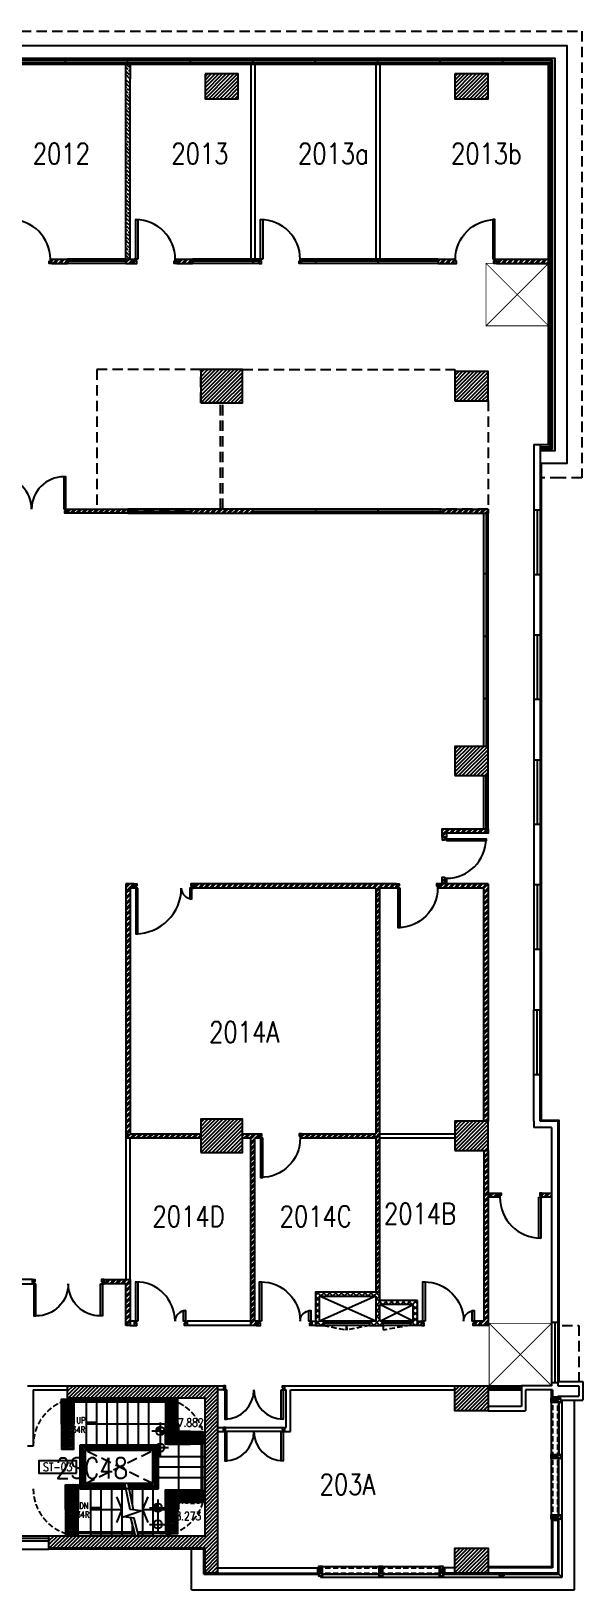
# Model space of a CAD drawing. Extents: x -68523 to 336700, y -113452 to 119396.
# Drawn here: x 323449 to 336700, y -47675 to -10250 of the extents above; entities that cross this region are included whole.
import ezdxf
from ezdxf.enums import TextEntityAlignment as Align
from ezdxf.xclip import XClip

# ---------------------------------------------------------------- set-up
doc = ezdxf.new("R2010")
doc.units = 0
doc.header["$LTSCALE"] = 1000
doc.header["$MEASUREMENT"] = 0
doc.header["$XCLIPFRAME"] = 2
for name, pattern in [('CENTER', [2, 1.25, -0.25, 0.25, -0.25]), ('HIDDEN', [0.375, 0.25, -0.125]), ('HIDDEN2', [0.1875, 0.125, -0.0625])]:
    doc.linetypes.add(name, pattern=pattern)
doc.layers.get('0').update_dxf_attribs({"linetype": 'CONTINUOUS'})
for name, color, linetype in [('HATCH', 8, 'CONTINUOUS'), ('newL', 4, 'CONTINUOUS'), ('REF_LEV147-167$0$RLP315', 1, 'CONTINUOUS'), ('RLP032_S', 2, 'CONTINUOUS'), ('RLP046_T20', 3, 'CONTINUOUS'), ('RLP061', 8, 'CONTINUOUS'), ('RLP064_C51', 51, 'CONTINUOUS'), ('RLP082_MOE', 240, 'CENTER'), ('RLP223', 4, 'CONTINUOUS'), ('RLP223_C', 1, 'CONTINUOUS'), ('RLP223_H', 8, 'CONTINUOUS'), ('RLP240', 1, 'CONTINUOUS'), ('RLP280', 6, 'CONTINUOUS'), ('RLP314', 9, 'CONTINUOUS'), ('RLP315', 1, 'CONTINUOUS'), ('RLP340', 9, 'CONTINUOUS'), ('RLP383', 9, 'CONTINUOUS'), ('RLP390_C1', 1, 'CONTINUOUS'), ('RLP390_C2', 2, 'CONTINUOUS'), ('RLP390_C3', 3, 'CONTINUOUS'), ('RLP390_C9', 9, 'CONTINUOUS'), ('RLP390_S', 1, 'HIDDEN2'), ('RLP430_TAC', 8, 'CONTINUOUS'), ('RLP740', 1, 'CONTINUOUS')]:
    doc.layers.add(name, color=color, linetype=linetype)
doc.styles.add('RLP-SIMPLEX', font='SIMPLEX.shx', dxfattribs={"width": 0.8})
pattern_1 = [(45, (271025, -42725), (-67.35192, 67.35192), []), (45, (271069.9, -42725), (-67.35192, 67.35192), [])]
pattern_2 = [(45, (271025, -42775), (-67.35192, 67.35192), []), (45, (271069.9, -42775), (-67.35192, 67.35192), [])]
pattern_3 = [(45, (271025, -42775), (-44.90128, 44.90128), [])]
pattern_4 = [(45, (273325, -37069.67), (-67.35192, 67.35192), []), (45, (273369.9, -37069.67), (-67.35192, 67.35192), [])]
pattern_5 = [(45, (270625, -29605), (-67.35192, 67.35192), []), (45, (270669.9, -29605), (-67.35192, 67.35192), [])]

# ---------------------------------------------------------------- blocks, each defined once
blk = doc.blocks.new('LEV')
for p, q in [((-2, 0), (2, 0)), ((0, 2), (0, -2))]:
    blk.add_line(p, q)
blk.add_circle((0, 0), 1)
blk = doc.blocks.new('S-LEV')
blk.add_blockref('LEV', (0, 0))
at = {"style": 'RLP-SIMPLEX', "width": 0.8}
blk.add_attdef('SFL', (1.5, 1), '', height=2, dxfattribs=at)
blk = doc.blocks.new('LEV1')
for p, q in [((-2, 0), (2, 0)), ((-1, 0.05), (0, 0.05)), ((-0.99, 0.15), (0, 0.15)), ((-0.97, 0.25), (0, 0.25)), ((0, 2), (0, -2)), ((1, -0.05), (0, -0.05)), ((0.99, -0.15), (0, -0.15)), ((0.97, -0.25), (0, -0.25)), ((0.94, -0.35), (0, -0.35)), ((0.9, -0.45), (0, -0.45)), ((0.84, -0.55), (0, -0.55)), ((0.76, -0.65), (0, -0.65)), ((0.67, -0.75), (0, -0.75)), ((0.53, -0.85), (0, -0.85)), ((0.33, -0.95), (0, -0.95))]:
    blk.add_line(p, q)
blk.add_circle((0, 0), 1)
blk = doc.blocks.new('F-LEV')
for p, q in [((-0.94, 0.35), (0, 0.35)), ((-0.9, 0.45), (0, 0.45)), ((-0.84, 0.55), (0, 0.55)), ((-0.76, 0.65), (0, 0.65)), ((-0.67, 0.75), (0, 0.75)), ((-0.53, 0.85), (0, 0.85)), ((-0.33, 0.95), (0, 0.95))]:
    blk.add_line(p, q)
blk.add_blockref('LEV1', (0, 0))
at = {"style": 'RLP-SIMPLEX', "width": 0.8}
blk.add_attdef('FFL', (1.5, 1), '', height=2, dxfattribs=at)
blk = doc.blocks.new('D02d')
for points in [[(85, 100), (35, 100), (35, 1045), (85, 1045)], [(1235, 100), (1185, 100), (1185, 355), (1235, 355)]]:
    blk.add_lwpolyline(points, close=True)
for points in [[(0, 0), (60, 0), (60, 50), (35, 50), (35, 100), (0, 100)], [(1270, 0), (1210, 0), (1210, 50), (1235, 50), (1235, 100), (1270, 100)]]:
    blk.add_lwpolyline(points)
for centre, radius, start, end in [((35, 100), 945, 0, 90), ((1235, 100), 255, 90, 180)]:
    blk.add_arc(centre, radius, start, end)
blk = doc.blocks.new('ED900L')
blk.add_lwpolyline([(85, 100), (35, 100), (35, 1050), (85, 1050)], close=True)
for points in [[(0, 0), (60, 0), (60, 50), (35, 50), (35, 100), (0, 100)], [(1020, 0), (960, 0), (960, 50), (985, 50), (985, 100), (1020, 100)]]:
    blk.add_lwpolyline(points)
blk.add_arc((35, 100), 950, 0, 90)
blk = doc.blocks.new('ST-MARK')
at = {"color": 2}
blk.add_lwpolyline([(-5.5, -1.5), (-5.5, 1.5), (3.5, 1.5), (3.5, -1.5)], close=True, dxfattribs=at)
at = {"style": 'RLP-SIMPLEX', "width": 0.8}
blk.add_attdef('STAIR_NO', text='', height=2, dxfattribs=at).set_placement((-1, 0), align=Align.MIDDLE)
blk = doc.blocks.new('ST-ARR')
at = {"color": 4}
blk.add_lwpolyline([(-306, -125), (0, 0), (306, -125)], dxfattribs=at)
blk = doc.blocks.new('ED1600D')
for points in [[(-1575, 100), (-1625, 100), (-1625, 875), (-1575, 875)], [(-25, 100), (25, 100), (25, 875), (-25, 875)]]:
    blk.add_lwpolyline(points, close=True)
for points in [[(-1660, 0), (-1600, 0), (-1600, 50), (-1625, 50), (-1625, 100), (-1660, 100)], [(60, 0), (0, 0), (0, 50), (25, 50), (25, 100), (60, 100)]]:
    blk.add_lwpolyline(points)
for centre, start, end in [((-1575, 100), 0, 90), ((-25, 100), 90, 180)]:
    blk.add_arc(centre, 775, start, end)
blk = doc.blocks.new('hollow-1')
at = {"layer": 'RLP390_C2'}
blk.add_line((-40, 0), (0, 0), dxfattribs=at)
blk.add_lwpolyline([(-260, -50), (-260, 50), (-40, 50), (-40, -50)], close=True, dxfattribs=at)
at = {"layer": 'RLP390_C9'}
for p, q in [((-260, 50), (-40, -50)), ((-260, -50), (-40, 50))]:
    blk.add_line(p, q, dxfattribs=at)
blk = doc.blocks.new('TAC')
blk.add_lwpolyline([(0, 0), (300, 0), (300, 300), (0, 300)], close=True)
for centre in [(25, 275), (25, 225), (25, 175), (25, 125), (25, 75), (25, 25), (75, 275), (75, 225), (75, 175), (75, 125), (75, 75), (75, 25), (125, 275), (125, 225), (125, 175), (125, 125), (125, 75), (125, 25), (175, 275), (175, 225), (175, 175), (175, 125), (175, 75), (175, 25), (225, 275), (225, 225), (225, 175), (225, 125), (225, 75), (225, 25), (275, 275), (275, 225), (275, 175), (275, 125), (275, 75), (275, 25)]:
    blk.add_circle(centre, 17.5)
blk = doc.blocks.new('hollow-1a')
at = {"layer": 'RLP390_C2'}
blk.add_line((40, 0), (0, 0), dxfattribs=at)
blk.add_lwpolyline([(40, -50), (40, 50), (100, 50), (100, -50)], close=True, dxfattribs=at)
at = {"layer": 'RLP390_C9'}
for p, q in [((40, 50), (100, -50)), ((40, -50), (100, 50))]:
    blk.add_line(p, q, dxfattribs=at)
blk = doc.blocks.new('DOUBLE')
at = {"layer": 'RLP315'}
for points in [[(561658, 376133), (561673, 376133), (561673, 376183), (561673, 376183), (561673, 376183), (561623, 376183), (561623, 376083), (561623, 376083), (561623, 376083), (561658, 376083)], [(563058, 376133), (563043, 376133), (563043, 376183), (563043, 376183), (563043, 376183), (563093, 376183), (563093, 376083), (563093, 376083), (563093, 376083), (563058, 376083)], [(561708, 376083), (561658, 376083), (561658, 375383), (561708, 375383)], [(563008, 376083), (563058, 376083), (563058, 375383), (563008, 375383)]]:
    blk.add_lwpolyline(points, close=True, dxfattribs=at)
for centre, start, end in [((561658, 376083), 270, 0), ((563058, 376083), 180, 270)]:
    blk.add_arc(centre, 700, start, end, dxfattribs=at)
blk = doc.blocks.new('hollow-3a')
at = {"layer": 'RLP390_C2'}
blk.add_line((15, -15), (100, -100), dxfattribs=at)
blk.add_lwpolyline([(-100, -15), (15, -15), (15, 100), (0, 100), (0, 0), (-100, 0), (-100, -15)], dxfattribs=at)
blk = doc.blocks.new('REF_LEV147-167$0$ED900L')
blk.add_lwpolyline([(85, 100), (35, 100), (35, 1050), (85, 1050)], close=True)
for points in [[(0, 0), (60, 0), (60, 50), (35, 50), (35, 100), (0, 100)], [(1020, 0), (960, 0), (960, 50), (985, 50), (985, 100), (1020, 100)]]:
    blk.add_lwpolyline(points)
blk.add_arc((35, 100), 950, 0, 90)
blk = doc.blocks.new('D02a')
for points in [[(-85, 100), (-35, 100), (-35, 1195), (-85, 1195)], [(-1385, 100), (-1335, 100), (-1335, 355), (-1385, 355)]]:
    blk.add_lwpolyline(points, close=True)
for points in [[(-1420, 0), (-1360, 0), (-1360, 50), (-1385, 50), (-1385, 100), (-1420, 100)], [(0, 0), (-60, 0), (-60, 50), (-35, 50), (-35, 100), (0, 100)]]:
    blk.add_lwpolyline(points)
for centre, radius, start, end in [((-35, 100), 1095, 90, 180), ((-1385, 100), 255, 0, 90)]:
    blk.add_arc(centre, radius, start, end)
blk = doc.blocks.new('D02E__X')
for points in [[(660, -1), (710, -1), (710, 944), (660, 944)], [(-520, -1), (-470, -1), (-470, 254), (-520, 254)]]:
    blk.add_lwpolyline(points, close=True)
for points in [[(-555, -101), (-495, -101), (-495, -51), (-520, -51), (-520, -1), (-555, -1)], [(745, -101), (685, -101), (685, -51), (710, -51), (710, -1), (745, -1)]]:
    blk.add_lwpolyline(points)
for centre, radius, start, end in [((680, -1), 945, 90, 180), ((-520, -1), 255, 0, 90)]:
    blk.add_arc(centre, radius, start, end)
blk = doc.blocks.new('fsdfsdfs')
blk.add_lwpolyline([(85, 100), (35, 100), (35, 1080), (85, 1080)], close=True)
for points in [[(0, 0), (60, 0), (60, 50), (35, 50), (35, 100), (0, 100)], [(1050, 0), (990, 0), (990, 50), (1015, 50), (1015, 100), (1050, 100)]]:
    blk.add_lwpolyline(points)
blk.add_arc((35, 100), 980, 0, 90)

msp = doc.modelspace()

# ---------------------------------------------------------------- hatches: boundary and pattern name
at = {"layer": 'HATCH'}
h = msp.add_hatch(dxfattribs=at)
h.set_pattern_fill('ANSI31', color=256, scale=20, style=0)
h.set_pattern_definition([(45, (327625, -11875), (-44.9013, 44.9013), [])])
h.paths.add_polyline_path([(327625, -11275), (327625, -11875), (328425, -11875), (328425, -11275)])
h = msp.add_hatch(dxfattribs=at)
h.set_pattern_fill('ANSI31', color=256, scale=20, style=0)
h.set_pattern_definition([(45, (333625, -11875), (-44.9013, 44.9013), [])])
h.paths.add_polyline_path([(333625, -11275), (333625, -11875), (334425, -11875), (334425, -11275)])
h = msp.add_hatch(dxfattribs=at)
h.set_pattern_fill('ANSI31', color=256, scale=20, style=0)
h.set_pattern_definition([(45, (327525, -19175), (-44.9013, 44.9013), [])])
h.paths.add_polyline_path([(327525, -19175), (328525, -19175), (328525, -18375), (327525, -18375)])
h = msp.add_hatch(dxfattribs=at)
h.set_pattern_fill('ANSI31', color=256, scale=20, style=0)
h.set_pattern_definition(pattern_3)
h.paths.add_polyline_path([(333625, -19125), (334425, -19125), (334425, -18425), (333625, -18425)])
h = msp.add_hatch(dxfattribs=at)
h.set_pattern_fill('ANSI31', color=256, scale=20, style=0)
h.set_pattern_definition([(45, (333625, -28125), (-44.9013, 44.9013), [])])
h.paths.add_polyline_path([(333625, -28125), (334425, -28125), (334425, -27425), (333625, -27425)])
h = msp.add_hatch(dxfattribs=at)
h.set_pattern_fill('ANSI31', color=256, scale=20, style=0)
h.set_pattern_definition([(45, (327525, -37175), (-44.9013, 44.9013), [])])
h.paths.add_polyline_path([(327525, -37175), (328525, -37175), (328525, -36375), (327525, -36375)])
h = msp.add_hatch(dxfattribs=at)
h.set_pattern_fill('ANSI31', color=256, scale=20, style=0)
h.set_pattern_definition([(45, (333625, -37125), (-44.9013, 44.9013), [])])
h.paths.add_polyline_path([(333625, -37125), (334425, -37125), (334425, -36425), (333625, -36425)])
h = msp.add_hatch(dxfattribs=at)
h.set_pattern_fill('ANSI31', color=256, scale=20, style=0)
h.set_pattern_definition(pattern_3)
h.paths.add_polyline_path([(327925, -42775), (327925, -47275), (327625, -47275), (327625, -46675), (323875, -46675), (323875, -46375), (327625, -46375), (327625, -43075), (324325, -43075), (324325, -42775)])
h = msp.add_hatch(dxfattribs=at)
h.set_pattern_fill('ANSI31', color=256, scale=20, style=0)
h.set_pattern_definition([(45, (315625, -43375), (-44.90128, 44.90128), [])])
h.paths.add_polyline_path([(334425, -42775), (334425, -43375), (333625, -43375), (333625, -42775)])
h = msp.add_hatch(dxfattribs=at)
h.set_pattern_fill('ANSI31', color=256, scale=20, style=0)
h.set_pattern_definition(pattern_3)
h.paths.add_polyline_path([(334425, -47275), (333625, -47275), (333625, -46675), (334425, -46675)])
at = {"layer": 'RLP061'}
h = msp.add_hatch(dxfattribs=at)
h.set_pattern_fill('ANSI36', color=1, scale=20, angle=90, style=0)
h.set_pattern_definition([(135, (325725, -15725), (-123.4785, 33.676), [158.75, -31.75, 0, -31.75])])
h.paths.add_polyline_path([(325725, -15725), (325825, -15725), (325825, -11400), (325725, -11400)])
at = {"layer": 'RLP223_H'}
h = msp.add_hatch(dxfattribs=at)
h.set_pattern_fill('ANSI36', color=1, scale=20, angle=90, style=0)
h.set_pattern_definition([(135, (325725, -11386.34), (-123.479, 33.676), [158.75, -31.75, 0, -31.75])])
h.paths.add_polyline_path([(325725, -11050), (325825, -11050), (325825, -11386.3), (325725, -11386.3)])
h = msp.add_hatch(dxfattribs=at)
h.set_pattern_fill('ANSI32', color=256, scale=10, style=0)
h.set_pattern_definition(pattern_2)
h.paths.add_polyline_path([(323945, -15725), (323945, -15825), (324325, -15825), (324325, -15725)])
h = msp.add_hatch(dxfattribs=at)
h.set_pattern_fill('ANSI32', color=256, scale=10, style=0)
h.set_pattern_definition([(45, (277025, -42775), (-67.35192, 67.35192), []), (45, (277069.9, -42775), (-67.35192, 67.35192), [])])
h.paths.add_polyline_path([(325925, -15725), (325725, -15725), (325725, -15825), (325925, -15825)])
h = msp.add_hatch(dxfattribs=at)
h.set_pattern_fill('ANSI32', color=256, scale=10, style=0)
h.set_pattern_definition(pattern_2)
h.paths.add_polyline_path([(327325, -15825), (327325, -15725), (326945, -15725), (326945, -15825)])
h = msp.add_hatch(dxfattribs=at)
h.set_pattern_fill('ANSI32', color=256, scale=10, style=0)
h.set_pattern_definition(pattern_2)
h.paths.add_polyline_path([(333605, -15825), (333605, -15725), (333225, -15725), (333225, -15825)])
h = msp.add_hatch(dxfattribs=at)
h.set_pattern_fill('ANSI32', color=256, scale=10, style=0)
h.set_pattern_definition(pattern_2)
h.paths.add_polyline_path([(335875, -15725), (334625, -15725), (334625, -15825), (335875, -15825)])
h = msp.add_hatch(dxfattribs=at)
h.set_pattern_fill('ANSI32', color=256, scale=10, style=0)
h.set_pattern_definition(pattern_1)
h.paths.add_polyline_path([(324320, -21725), (324320, -21825), (325775, -21825), (325775, -21725)])
h = msp.add_hatch(dxfattribs=at)
h.set_pattern_fill('ANSI32', color=256, scale=10, style=0)
h.set_pattern_definition(pattern_1)
h.paths.add_polyline_path([(327275, -21825), (328775, -21825), (328775, -21725), (327275, -21725)])
h = msp.add_hatch(dxfattribs=at)
h.set_pattern_fill('ANSI32', color=256, scale=10, style=0)
h.set_pattern_definition(pattern_1)
h.paths.add_polyline_path([(333275, -21725), (333275, -21825), (334025, -21825), (334025, -21725)])
h.paths.add_polyline_path([(334425, -21825), (334425, -21725), (334025, -21725), (334025, -21825)])
h = msp.add_hatch(dxfattribs=at)
h.set_pattern_fill('ANSI32', color=256, scale=10, style=0)
h.set_pattern_definition(pattern_5)
h.paths.add_polyline_path([(333325, -29405), (334025, -29405), (334025, -29505), (333425, -29505), (333425, -29605), (333325, -29605)])
h = msp.add_hatch(dxfattribs=at)
h.set_pattern_fill('ANSI32', color=256, scale=10, style=0)
h.set_pattern_definition(pattern_5)
h.paths.add_polyline_path([(334025, -29405), (334425, -29405), (334425, -29505), (334025, -29505)])
h = msp.add_hatch(dxfattribs=at)
h.set_pattern_fill('ANSI32', color=256, scale=10, style=0)
h.set_pattern_definition([(45, (271625, -30725), (-67.35192, 67.35192), []), (45, (271669.9, -30725), (-67.35192, 67.35192), [])])
h.paths.add_polyline_path([(333325, -30625), (333425, -30625), (333425, -30725), (333325, -30725)])
h = msp.add_hatch(dxfattribs=at)
h.set_pattern_fill('ANSI32', color=256, scale=10, style=0)
h.set_pattern_definition(pattern_2)
h.paths.add_polyline_path([(325725, -36725), (325825, -36725), (325825, -30825), (325925, -30825), (325925, -30725), (325725, -30725)])
h = msp.add_hatch(dxfattribs=at)
h.set_pattern_fill('ANSI32', color=256, scale=10, style=0)
h.set_pattern_definition([(45, (327195, -40525), (-67.3519, 67.3519), []), (45, (327239.9, -40525), (-67.3519, 67.3519), [])])
h.paths.add_polyline_path([(327345, -30725), (327345, -30825), (331725, -30825), (331725, -40525), (331825, -40518.3), (331825, -30825), (332225, -30825), (332225, -30725)])
h = msp.add_hatch(dxfattribs=at)
h.set_pattern_fill('ANSI32', color=256, scale=10, style=0)
h.set_pattern_definition([(45, (270625, -36425.03), (-67.35192, 67.35192), []), (45, (270669.9, -36425.03), (-67.35192, 67.35192), [])])
h.paths.add_polyline_path([(333245, -30725), (333245, -30825), (334325, -30825), (334325, -36425), (334425, -36425), (334425, -30725)])
h = msp.add_hatch(dxfattribs=at)
h.set_pattern_fill('ANSI32', color=256, scale=10, style=0)
h.set_pattern_definition(pattern_4)
h.paths.add_polyline_path([(325725, -36825), (327525, -36825), (327525, -36725), (325725, -36725)])
h = msp.add_hatch(dxfattribs=at)
h.set_pattern_fill('ANSI32', color=256, scale=10, style=0)
h.set_pattern_definition(pattern_2)
h.paths.add_polyline_path([(328825, -36825), (328925, -36825), (328925, -36725), (328525, -36725), (328525, -36825), (328725, -36825), (328725, -41325), (328900, -41325), (328900, -41225), (328825, -41225)])
h = msp.add_hatch(dxfattribs=at)
h.set_pattern_fill('ANSI32', color=256, scale=10, style=0)
h.set_pattern_definition(pattern_4)
h.paths.add_polyline_path([(329945, -36725), (331725, -36725), (331725, -36825), (329945, -36825)])
h = msp.add_hatch(dxfattribs=at)
h.set_pattern_fill('ANSI32', color=256, scale=10, style=0)
h.set_pattern_definition(pattern_2)
h.paths.add_polyline_path([(334425, -41325), (334425, -37125), (334325, -37125), (334325, -41225), (334125, -41225), (334125, -41325)])
h = msp.add_hatch(dxfattribs=at)
h.set_pattern_fill('ANSI32', color=256, scale=10, style=0)
h.set_pattern_definition(pattern_2)
h.paths.add_polyline_path([(334675, -38150), (334425, -38150), (334425, -38250), (334675, -38250)])
h.paths.add_polyline_path([(335950, -38250), (335950, -38150), (335725, -38150), (335725, -38250)])
h = msp.add_hatch(dxfattribs=at)
h.set_pattern_fill('ANSI32', color=256, scale=10, style=0)
h.set_pattern_definition(pattern_2)
h.paths.add_polyline_path([(325825, -40225), (325200, -40225), (325200, -40325), (325725, -40325), (325725, -41325), (325825, -41325)])
h = msp.add_hatch(dxfattribs=at)
h.set_pattern_fill('_USER', color=256, scale=100, angle=45, style=0, double=1, pattern_type=0)
h.set_pattern_definition([(45, (330125, -41325), (-70.7107, 70.7107), []), (135, (330125, -41325), (-70.7107, -70.7107), [])])
h.paths.add_polyline_path([(331575, -41325), (331900, -41325), (331900, -41225), (331825, -41225), (331825, -40525), (330275, -40525), (330275, -41325), (330475, -41325), (330475, -41225), (330375, -41225), (330375, -40625), (331725, -40625), (331725, -41225), (331575, -41225)])
h = msp.add_hatch(dxfattribs=at)
h.set_pattern_fill('_USER', color=256, scale=100, angle=45, style=0, double=1, pattern_type=0)
h.set_pattern_definition([(45, (331825, -41325), (-70.711, 70.711), []), (135, (331825, -41325), (-70.711, -70.711), [])])
h.paths.add_polyline_path([(331825, -40725), (331825, -40825), (332625, -40825), (332625, -41225), (332550, -41225), (332550, -41325), (332725, -41325), (332725, -40725)])
h = msp.add_hatch(dxfattribs=at)
h.set_pattern_fill('ANSI32', color=256, scale=10, style=0)
h.set_pattern_definition([(45, (271025, -42875), (-67.35192, 67.35192), []), (45, (271069.9, -42875), (-67.35192, 67.35192), [])])
h.paths.add_polyline_path([(332825, -41225), (332725, -41225), (332725, -41325), (332825, -41325)])

# ---------------------------------------------------------------- linework, layer by layer
at = {"layer": 'newL'}
for p, q in [((328725, -11050), (328725, -15725)), ((328825, -11050), (328825, -15725)), ((331725, -11050), (331725, -15725)), ((331825, -11050), (331825, -15725))]:
    msp.add_line(p, q, dxfattribs=at)
at = {"layer": 'RLP046_T20'}
msp.add_lwpolyline([(323875, -46675), (323875, -46700)], dxfattribs=at)
at = {"layer": 'RLP064_C51'}
for points in [[(326500, -45250), (324625, -45250), (324625, -44200), (326500, -44200)], [(324750, -44325), (326375, -44325), (326375, -45125), (324750, -45125)]]:
    msp.add_lwpolyline(points, close=True, dxfattribs=at)
at = {"layer": 'RLP082_MOE', "color": 1, "linetype": 'HIDDEN', "const_width": 20}
for points in [[(335875, -15825), (334375, -17325)], [(335875, -17325), (334375, -15825)], [(335950, -41275), (334450, -42775)], [(335950, -42775), (334450, -41275)]]:
    msp.add_lwpolyline(points, dxfattribs=at)
for points in [[(334375, -15825), (335875, -15825), (335875, -17325), (334375, -17325)], [(334450, -41275), (335950, -41275), (335950, -42775), (334450, -42775)]]:
    msp.add_lwpolyline(points, close=True, dxfattribs=at)
at = {"layer": 'RLP223'}
for p, q in [((325725, -15825), (325725, -11400)), ((325825, -15725), (325825, -11400)), ((323945, -15825), (323945, -15725)), ((323945, -15725), (324325, -15725)), ((323945, -15825), (324325, -15825)), ((325725, -15725), (325925, -15725)), ((325725, -15825), (325925, -15825)), ((325925, -15825), (325925, -15725)), ((326945, -15725), (327325, -15725)), ((326945, -15825), (326945, -15725)), ((326945, -15825), (327325, -15825)), ((328925, -15825), (328925, -15725)), ((329945, -15825), (329945, -15725)), ((333605, -15825), (333605, -15725)), ((334625, -15825), (334625, -15725)), ((335525, -15725), (335875, -15725)), ((335525, -15825), (335875, -15825)), ((335525, -20177), (335525, -21750)), ((335525, -20177), (335675, -20177)), ((335675, -20177), (335675, -21750)), ((333275, -21725), (334425, -21725)), ((333275, -21825), (334425, -21825)), ((334425, -21725), (334425, -21825)), ((335675, -21750), (335525, -21750)), ((335525, -23300), (335525, -24750)), ((335675, -23300), (335525, -23300)), ((335675, -23300), (335675, -24750)), ((335675, -24750), (335525, -24750)), ((335525, -26300), (335525, -27750)), ((335675, -26300), (335525, -26300)), ((335675, -26300), (335675, -27750)), ((335675, -27750), (335525, -27750)), ((335525, -29300), (335525, -30750)), ((335675, -29300), (335525, -29300)), ((335675, -29300), (335675, -30750)), ((333325, -30725), (333325, -30625)), ((333325, -30625), (333425, -30625)), ((333425, -30625), (333425, -30725)), ((325925, -30725), (325725, -30725)), ((325725, -30725), (325725, -36825)), ((325925, -30825), (325825, -30825)), ((325825, -30825), (325825, -36725)), ((325925, -30825), (325925, -30725)), ((325925, -30825), (325925, -30725)), ((327345, -30725), (327345, -30825)), ((327345, -30725), (327345, -30825)), ((331725, -30825), (331725, -36725)), ((334325, -36425), (334325, -30825)), ((335675, -30750), (335525, -30750)), ((335525, -32300), (335525, -33750)), ((335675, -32300), (335525, -32300)), ((335675, -32300), (335675, -33750)), ((335525, -33750), (335675, -33750)), ((335525, -35300), (335675, -35300)), ((335525, -36425), (335525, -35300)), ((335675, -36425), (335675, -35300)), ((335525, -36425), (335525, -36575)), ((335950, -36575), (335525, -36575)), ((336100, -36425), (335675, -36425)), ((335950, -36575), (335950, -41250)), ((336100, -36425), (336100, -41250)), ((325725, -36825), (325725, -40225)), ((325725, -36825), (327525, -36825)), ((325825, -36725), (327525, -36725)), ((325825, -40225), (325825, -36825)), ((328525, -36725), (328925, -36725)), ((328525, -36825), (328725, -36825)), ((328825, -36825), (328925, -36825)), ((329945, -36725), (331725, -36725)), ((329945, -36825), (331725, -36825)), ((331825, -36725), (333625, -36725)), ((331825, -36825), (333625, -36825)), ((325200, -40325), (325200, -40225)), ((325200, -40225), (325825, -40225)), ((325725, -40325), (325200, -40325)), ((325725, -41325), (325725, -40325)), ((325825, -40225), (325825, -41325)), ((332725, -40725), (331825, -40725)), ((332725, -41325), (332725, -40725)), ((332625, -40825), (331825, -40825)), ((331825, -41225), (331825, -40825)), ((331825, -41225), (331825, -40825)), ((331825, -41225), (331825, -40825)), ((332625, -41225), (332625, -40825)), ((325925, -41225), (325825, -41225)), ((325825, -41325), (325925, -41325)), ((325925, -41225), (325925, -41325)), ((328725, -41225), (327195, -41225)), ((327195, -41225), (327195, -41325)), ((328725, -41325), (327195, -41325)), ((328855, -41325), (328725, -41325)), ((330475, -41225), (330475, -41325)), ((331575, -41225), (331575, -41325)), ((331575, -41325), (331900, -41325)), ((331900, -41225), (331900, -41325)), ((332550, -41225), (332550, -41325)), ((335950, -41250), (336100, -41250)), ((323360, -42775), (324325, -42775)), ((323500, -42875), (323500, -44225)), ((323500, -42875), (324325, -42875)), ((329535, -42775), (333625, -42775)), ((329535, -42775), (329535, -42875)), ((329535, -42875), (329575, -42875)), ((329575, -43775), (329575, -42875)), ((329675, -42875), (333625, -42875)), ((329675, -43875), (329675, -42875)), ((335950, -42775), (335225, -42775)), ((335225, -42775), (335225, -43275)), ((335975, -42875), (335325, -42875)), ((335325, -42875), (335325, -43375)), ((335950, -42700), (335950, -42775)), ((335950, -42700), (336100, -42700)), ((335975, -42875), (335975, -43050)), ((336100, -42700), (336100, -42775)), ((336100, -42775), (336600, -42775)), ((336100, -43025), (336100, -43050)), ((336100, -43025), (336600, -43025)), ((336600, -42775), (336600, -43025)), ((335225, -43275), (334425, -43275)), ((334425, -43375), (335325, -43375)), ((336100, -43050), (335975, -43050)), ((327925, -43775), (328065, -43775)), ((328065, -43875), (328065, -43775)), ((329535, -43775), (329535, -43875)), ((329535, -43775), (329575, -43775)), ((327925, -43875), (328065, -43875)), ((329535, -43875), (329675, -43875)), ((323500, -44225), (323360, -44225)), ((335975, -46000), (336100, -46000)), ((335975, -46000), (335975, -47150)), ((336100, -46000), (336100, -47275)), ((327925, -47150), (330325, -47150)), ((330325, -47150), (330325, -47275)), ((333625, -47150), (333375, -47150)), ((333375, -47150), (333375, -47275)), ((335975, -47150), (334425, -47150)), ((335475, -47150), (334425, -47150)), ((327925, -47275), (330325, -47275)), ((333625, -47275), (333375, -47275)), ((336100, -47275), (334425, -47275)), ((335475, -47275), (334425, -47275))]:
    msp.add_line(p, q, dxfattribs=at)
for points in [[(325725, -11400), (325725, -11050), (325825, -11050), (325825, -11400)], [(324325, -15725), (324325, -15825)], [(327325, -15725), (327325, -15825)], [(333225, -15725), (333225, -15825)], [(333225, -15725), (333605, -15725)], [(333225, -15825), (333605, -15825)], [(334625, -15725), (335875, -15725)], [(334625, -15825), (335875, -15825)], [(333275, -21725), (333275, -21825)], [(333425, -29605), (333325, -29605), (333325, -29405), (334425, -29405), (334425, -29505), (333425, -29505), (333425, -29605)], [(325925, -30825), (325925, -30725)], [(325925, -30825), (325925, -30725)], [(325925, -30825), (325925, -30725)], [(332225, -30725), (327345, -30725)], [(327345, -30825), (327345, -30725)], [(327345, -30825), (327345, -30725)], [(327345, -30825), (327345, -30725)], [(331725, -30825), (327345, -30825)], [(331825, -40725), (331825, -30825)], [(332225, -30825), (331825, -30825)], [(332225, -30825), (332225, -30725)], [(334425, -30725), (333245, -30725)], [(333245, -30825), (333245, -30725)], [(334325, -30825), (333245, -30825)], [(334425, -30725), (334425, -36425)], [(328725, -41325), (328725, -36825)], [(328825, -41225), (328825, -41225), (328825, -36825)], [(328925, -36725), (328925, -36825)], [(329945, -36825), (329945, -36725)], [(331725, -36825), (331725, -40525)], [(334425, -37125), (334425, -41325), (334125, -41325)], [(334325, -37125), (334325, -41225), (334125, -41225)], [(334425, -38150), (334675, -38150), (334675, -38250), (334425, -38250)], [(335950, -38250), (335725, -38250), (335725, -38150), (335950, -38150)], [(322825, -41325), (322825, -40325), (323480, -40325), (323480, -40225), (322725, -40225), (322725, -41225), (321275, -41225), (321275, -41325), (322825, -41325)], [(331825, -40525), (330275, -40525), (330275, -41325), (330475, -41325)], [(330475, -41225), (330375, -41225), (330375, -40625), (331725, -40625)], [(331725, -40625), (331725, -41225), (331575, -41225)], [(325825, -41325), (325725, -41325)], [(328855, -41325), (328900, -41325), (328900, -41225), (328825, -41225)], [(330275, -41325), (330200, -41325), (330200, -41225), (330275, -41225)], [(331900, -41225), (331825, -41225)], [(332625, -41225), (332550, -41225)], [(332825, -41325), (332550, -41325)], [(332725, -41225), (332825, -41225), (332825, -41325)], [(332825, -41225), (332825, -41325)], [(334125, -41225), (334125, -41325)], [(327925, -42775), (328065, -42775)], [(328065, -42875), (327925, -42875)], [(328065, -42775), (328065, -42875)]]:
    msp.add_lwpolyline(points, dxfattribs=at)
at = {"layer": 'RLP223', "color": 8, "linetype": 'HIDDEN'}
for points in [[(327525, -18375), (325025, -18375), (325025, -21725), (328000, -21725), (328000, -19175), (327525, -19175), (327525, -18375), (327525, -18375), (327525, -18375)], [(333625, -18425), (333625, -19125), (334425, -19125), (334425, -21725), (328050, -21725), (328050, -19175), (328525, -19175), (328525, -18375), (328525, -18375), (328525, -18375), (333625, -18375), (333625, -18425), (333625, -18425)]]:
    msp.add_lwpolyline(points, dxfattribs=at)
at = {"layer": 'RLP223'}
for points in [[(324320, -21725), (325775, -21725), (325775, -21825), (324320, -21825)], [(327275, -21825), (328775, -21825), (328775, -21725), (327275, -21725)]]:
    msp.add_lwpolyline(points, close=True, dxfattribs=at)
at = {"layer": 'RLP223_C'}
for p, q in [((335700, -33750), (335700, -35300)), ((328065, -43775), (329510, -43775)), ((329535, -43875), (328065, -43875)), ((329535, -43875), (328065, -43875))]:
    msp.add_line(p, q, dxfattribs=at)
at = {"layer": 'RLP223_C', "linetype": 'HIDDEN'}
for points in [[(309225, -12550), (308575, -12375.8), (308575, -10250), (336675, -10250), (336675, -20975), (336162.5, -20975), (335675, -20975)], [(336200, -41325), (336600, -41325), (336600, -42675)]]:
    msp.add_lwpolyline(points, dxfattribs=at)
at = {"layer": 'RLP223_C'}
for points in [[(308925, -10600), (308925, -12469.6), (309225, -12550), (309225, -10900), (336025, -10900), (336025, -20325), (335675, -20325), (335675, -20625), (336325, -20625), (336325, -10600), (336325, -10600), (308925, -10600)], [(335700, -21750), (335700, -23300)], [(335700, -24750), (335700, -26300)], [(335700, -27750), (335700, -29300)], [(335700, -30750), (335700, -32300)], [(336125, -41250), (336125, -42675)], [(322425, -46700), (323875, -46700)]]:
    msp.add_lwpolyline(points, dxfattribs=at)
at = {"layer": 'RLP240', "color": 4}
for p, q in [((324775, -43650), (325025, -43650)), ((324875, -45700), (325125, -45700))]:
    msp.add_line(p, q, dxfattribs=at)
at = {"layer": 'RLP240'}
for p, q in [((327000, -43700), (324775, -43700)), ((327000, -45750), (327000, -43700)), ((325906.4, -45754.6), (325777.6, -45125)), ((325951.9, -46375), (325843.6, -45945.4)), ((326125, -45750), (327000, -45750))]:
    msp.add_line(p, q, dxfattribs=at)
at = {"layer": 'RLP240', "linetype": 'HIDDEN'}
for p, q in [((326375, -45125), (324750, -44325)), ((324750, -45125), (326375, -44325))]:
    msp.add_line(p, q, dxfattribs=at)
at = {"layer": 'RLP240'}
for points in [[(326125, -43075), (324625, -43075)], [(324775, -44200), (324775, -43075)], [(325025, -44200), (325025, -43075)], [(325275, -44200), (325275, -43075)], [(325525, -44200), (325525, -43075)], [(325775, -44200), (325775, -43075)], [(326025, -44200), (326025, -43075)], [(326275, -44200), (326275, -43075)], [(325803.2, -45250), (326500, -45250), (326500, -44200), (324625, -44200), (324625, -45250), (325726.6, -45250)], [(324750, -44325), (324750, -45125), (325701.1, -45125)], [(325777.6, -45125), (326375, -45125), (326375, -44325), (324750, -44325)], [(326500, -44475), (327625, -44475)], [(326500, -44725), (327625, -44725)], [(324875, -45250), (324875, -46375)], [(325125, -45250), (325125, -46375)], [(325375, -45250), (325375, -46375)], [(325625, -45250), (325625, -46375)], [(326028.5, -46375), (325922.1, -45955.1), (325669.2, -45923.9), (326080.8, -45776.1), (325827.9, -45744.9), (325701.1, -45125)], [(325875, -45250), (325875, -45601.1)], [(326125, -45250), (326125, -46375)], [(326375, -45250), (326375, -46375)], [(326500, -44975), (327625, -44975)], [(324875, -45750), (325625, -45750)], [(326375, -46375), (324875, -46375)], [(325875, -46069.9), (325875, -46375)]]:
    msp.add_lwpolyline(points, dxfattribs=at)
at = {"layer": 'RLP240', "linetype": 'HIDDEN2'}
for centre, start, end in [((324625, -44200), 90, 180), ((326500, -44200), 360, 90), ((324625, -45250), 180, 270), ((326500, -45250), 270, 0)]:
    msp.add_arc(centre, 1125, start, end, dxfattribs=at)
at = {"layer": 'RLP280'}
for points in [[(327625, -11275), (327625, -11875), (328425, -11875), (328425, -11275)], [(333625, -11275), (333625, -11875), (334425, -11875), (334425, -11275)], [(327525, -19175), (328525, -19175), (328525, -18375), (327525, -18375)], [(333625, -19125), (334425, -19125), (334425, -18425), (333625, -18425)], [(333625, -28125), (334425, -28125), (334425, -27425), (333625, -27425)], [(327525, -37175), (328525, -37175), (328525, -36375), (327525, -36375)], [(333625, -37125), (334425, -37125), (334425, -36425), (333625, -36425)], [(334425, -42775), (334425, -43375), (333625, -43375), (333625, -42775)], [(334425, -47275), (333625, -47275), (333625, -46675), (334425, -46675)]]:
    msp.add_lwpolyline(points, close=True, dxfattribs=at)
msp.add_lwpolyline([(327925, -42775), (327925, -47275), (327625, -47275), (327625, -46675), (323875, -46675), (323875, -46375), (327625, -46375), (327625, -43075), (324325, -43075), (324325, -42775), (327925, -42775)], dxfattribs=at)
at = {"layer": 'RLP314'}
for p, q in [((335975, -10950), (309275, -10950)), ((335925, -11000), (309325, -11000)), ((335875, -11050), (309375, -11050)), ((324275, -11050), (324275, -10950)), ((325775, -11050), (325775, -10950)), ((327275, -11050), (327275, -10950)), ((328775, -11050), (328775, -10950)), ((330275, -11050), (330275, -10950)), ((331775, -11050), (331775, -10950)), ((333275, -11050), (333275, -10950)), ((334775, -11050), (334775, -10950)), ((335875, -11050), (335975, -10950)), ((335875, -20177), (335875, -11050)), ((335925, -20227), (335925, -11000)), ((335975, -20275), (335975, -10950)), ((335975, -12775), (335875, -12775)), ((335975, -14275), (335875, -14275)), ((325725, -15725), (324325, -15725)), ((325725, -15775), (324325, -15775)), ((325725, -15825), (324325, -15825)), ((328925, -15725), (327325, -15725)), ((328925, -15775), (327325, -15775)), ((328925, -15825), (327325, -15825)), ((333225, -15725), (329945, -15725)), ((333225, -15775), (329945, -15775)), ((333225, -15825), (329945, -15825)), ((335975, -15775), (335875, -15775)), ((335975, -17275), (335875, -17275)), ((335975, -18775), (335875, -18775)), ((335975, -18775), (335875, -18775)), ((335675, -20177), (335875, -20177)), ((335875, -20177), (335975, -20275)), ((335675, -20227), (335926, -20227)), ((335675, -20275), (335975, -20275)), ((330275, -21725), (330275, -21825)), ((331775, -21725), (331775, -21825)), ((335525, -35300), (335525, -33750)), ((335600, -35300), (335600, -33750)), ((335675, -35300), (335675, -33750)), ((335950, -41250), (335950, -42700)), ((336025, -41250), (336025, -42700)), ((336100, -41250), (336100, -42700))]:
    msp.add_line(p, q, dxfattribs=at)
for points in [[(328775, -15725), (328775, -15825)], [(330275, -15725), (330275, -15825)], [(331775, -15725), (331775, -15825)], [(327275, -21725), (325775, -21725)], [(325775, -21775), (327275, -21775)], [(325775, -21825), (327275, -21825)], [(333275, -21725), (328775, -21725)], [(328775, -21775), (333275, -21775)], [(328775, -21825), (333275, -21825)], [(334325, -27425), (334325, -21825)], [(334375, -21825), (334375, -27425)], [(334425, -27425), (334425, -21825)], [(335525, -21750), (335525, -23300)], [(335600, -21750), (335600, -23300)], [(335675, -21750), (335675, -23300)], [(334325, -23275), (334425, -23275)], [(334325, -24775), (334425, -24775)], [(335525, -24750), (335525, -26300)], [(335600, -24750), (335600, -26300)], [(335675, -24750), (335675, -26300)], [(334325, -26275), (334425, -26275)], [(335525, -27750), (335525, -29300)], [(335600, -27750), (335600, -29300)], [(335675, -27750), (335675, -29300)], [(334325, -29405), (334325, -28125)], [(334375, -29405), (334375, -28125)], [(334425, -29405), (334425, -28125)], [(335525, -30750), (335525, -32300)], [(335600, -30750), (335600, -32300)], [(335675, -30750), (335675, -32300)], [(322425, -46375), (323875, -46375)], [(322425, -46437.5), (323875, -46437.5)], [(322425, -46500), (323875, -46500)]]:
    msp.add_lwpolyline(points, dxfattribs=at)
at = {"layer": 'RLP315'}
for p, q in [((331725, -41225), (330375, -40625)), ((331725, -40625), (330375, -41225)), ((331825, -41225), (332625, -40825)), ((332625, -41225), (331825, -40825)), ((332825, -41325), (332825, -41225)), ((332825, -41325), (332825, -41225)), ((334425, -42775), (335225, -42775)), ((334425, -42825), (335225, -42825)), ((334425, -42875), (335225, -42875))]:
    msp.add_line(p, q, dxfattribs=at)
at = {"layer": 'RLP340'}
for points in [[(324475, -43165), (326675, -43165), (326675, -43125), (324475, -43125), (324475, -43165)], [(324667.5, -44242.5), (324667.5, -45207.5), (325717.9, -45207.5)], [(325794.5, -45207.5), (326457.5, -45207.5), (326457.5, -44242.5), (324667.5, -44242.5)], [(324707.5, -44282.5), (324707.5, -45167.5), (325709.8, -45167.5)], [(325786.3, -45167.5), (326417.5, -45167.5), (326417.5, -44282.5), (324707.5, -44282.5)], [(327535, -44175), (327535, -45275), (327575, -45275), (327575, -44175), (327535, -44175)], [(324575, -46285), (325929.2, -46285)], [(325939.3, -46325), (324575, -46325), (324575, -46285)], [(326005.7, -46285), (326675, -46285), (326675, -46325), (326015.8, -46325)]]:
    msp.add_lwpolyline(points, dxfattribs=at)
at = {"layer": 'RLP383'}
for p, q in [((336115, -43175), (336115, -44425)), ((336125, -43175), (336125, -44425)), ((336200, -47375), (336200, -43125)), ((336500, -47675), (336500, -43125)), ((336115, -45875), (336115, -44525)), ((336125, -45875), (336125, -44525)), ((336115, -47290), (336115, -45975)), ((336125, -47300), (336125, -45975)), ((327300, -47675), (327300, -46700)), ((330400, -47375), (336200, -47375)), ((330450, -47290), (331800, -47290)), ((330450, -47300), (331800, -47300)), ((331900, -47290), (333250, -47290)), ((331900, -47300), (333250, -47300)), ((333350, -47290), (334700, -47290)), ((333350, -47300), (334700, -47300)), ((334800, -47290), (336115, -47290)), ((334800, -47300), (336125, -47300)), ((327300, -47675), (336500, -47675))]:
    msp.add_line(p, q, dxfattribs=at)
at = {"layer": 'RLP390_C1'}
for p, q in [((335940, -43175), (335940, -44425)), ((335940, -44525), (335940, -45875)), ((330450, -47115), (333350, -47115))]:
    msp.add_line(p, q, dxfattribs=at)
at = {"layer": 'RLP390_C3'}
for p, q in [((335700, -20625), (335700, -21750)), ((335675, -21750), (335700, -21750)), ((335675, -23300), (335700, -23300)), ((335700, -23300), (335700, -24750)), ((335675, -24750), (335700, -24750)), ((335675, -26300), (335700, -26300)), ((335700, -26300), (335700, -27750)), ((335675, -27750), (335700, -27750)), ((335675, -29300), (335700, -29300)), ((335700, -29300), (335700, -30750)), ((335675, -30750), (335700, -30750)), ((335675, -32300), (335700, -32300)), ((335700, -32300), (335700, -33750)), ((335675, -33750), (335700, -33750)), ((335675, -35300), (335700, -35300)), ((335700, -35300), (335700, -36400)), ((336100, -42675), (336700, -42675)), ((336700, -42675), (336700, -43125)), ((336200, -43125), (336700, -43125)), ((327600, -46700), (323875, -46700)), ((327600, -47300), (327600, -46700)), ((327600, -47300), (330350, -47300))]:
    msp.add_line(p, q, dxfattribs=at)
msp.add_lwpolyline([(335700, -36400), (336125, -36400), (336125, -41250), (336100, -41250)], dxfattribs=at)
at = {"layer": 'RLP390_C9'}
for p, q in [((335950, -43075), (335950, -42875)), ((335950, -45975), (335950, -47125)), ((335950, -47125), (334425, -47125))]:
    msp.add_line(p, q, dxfattribs=at)
at = {"layer": 'RLP390_S'}
for p, q in [((336100, -46000), (336100, -43050)), ((330325, -47150), (333375, -47150)), ((330325, -47275), (333375, -47275))]:
    msp.add_line(p, q, dxfattribs=at)
msp.add_lwpolyline([(335975, -43050), (335975, -46000)], dxfattribs=at)
at = {"layer": 'RLP740'}
for p, q in [((331575, -41225), (330475, -41225)), ((331575, -41275), (330475, -41275)), ((331575, -41325), (330475, -41325)), ((332550, -41225), (331900, -41225)), ((332550, -41275), (331900, -41275)), ((332550, -41325), (331900, -41325))]:
    msp.add_line(p, q, dxfattribs=at)
at = {"layer": 'RLP740', "linetype": 'HIDDEN2'}
for p, q in [((330475, -41325), (331015.1, -41437.9)), ((331575, -41325), (331034.9, -41437.9)), ((332550, -41325), (331909.9, -41437.9))]:
    msp.add_line(p, q, dxfattribs=at)
for centre, start, end in [((330375, -41325), 350, 0), ((331675, -41325), 180, 190), ((332550, -41325), 180, 190)]:
    msp.add_arc(centre, 650, start, end, dxfattribs=at)

# ---------------------------------------------------------------- block references
for name, p in [('hollow-1', (336200, -43125)), ('hollow-1', (336200, -44475)), ('hollow-1', (336200, -45925)), ('hollow-3a', (336100, -47275))]:
    msp.add_blockref(name, p)
at = {"xscale": -1, "rotation": 90}
for p in [(330400, -47375), (331850, -47375), (333300, -47375)]:
    msp.add_blockref('hollow-1', p, dxfattribs=at)
at = {"rotation": 90}
msp.add_blockref('hollow-1a', (334750, -47375), dxfattribs=at)
at = {"layer": 'REF_LEV147-167$0$RLP315', "extrusion": (0, 0, -1), "xscale": -1, "zscale": -1, "rotation": 90}
msp.add_blockref('REF_LEV147-167$0$ED900L', (-333325, -29605), dxfattribs=at)
at = {"layer": 'RLP032_S', "xscale": 100, "yscale": 100, "zscale": 100}
for p, values in [((326548.6, -43858.3), {'FFL': '147.882'}), ((326490.7, -45704.7), {'FFL': '148.323'})]:
    msp.add_blockref('F-LEV', p, dxfattribs=at).add_auto_attribs(values)
at = {"layer": 'RLP032_S', "xscale": 100, "yscale": 100}
for p, values in [((326548.6, -44258.3), {'SFL': '147.832'}), ((326490.7, -46104.7), {'SFL': '148.273'})]:
    msp.add_blockref('S-LEV', p, dxfattribs=at).add_auto_attribs(values)
at = {"layer": 'RLP240'}
ref = msp.add_blockref('ST-MARK', (323985, -44725), dxfattribs=dict(at, xscale=-100, yscale=100, zscale=100))
ref.add_attrib('STAIR_NO', 'ST-03', dxfattribs={"layer": '0', "height": 200, "style": 'RLP-SIMPLEX', "width": 0.8}).set_placement((324085, -44725), align=Align.MIDDLE)
at = {"layer": 'RLP240', "extrusion": (0, 0, -1), "xscale": -1, "zscale": -1, "rotation": 90}
msp.add_blockref('ST-ARR', (-325625, -45750), dxfattribs=at)
at = {"layer": 'RLP240', "xscale": -1, "rotation": 90}
msp.add_blockref('ST-ARR', (326125, -45750), dxfattribs=at)
at = {"layer": 'RLP315'}
for name, p in [('ED900L', (322925, -15825)), ('ED900L', (325925, -15825)), ('ED900L', (328925, -15825)), ('ED1600D', (324260, -21825)), ('D02d', (325925, -41325)), ('DOUBLE', (-233557.9, -418958.3)), ('DOUBLE', (-233557.9, -419958.3))]:
    msp.add_blockref(name, p, dxfattribs=at)
at = {"layer": 'RLP315', "xscale": -1}
for name, p in [('ED900L', (334625, -15825)), ('D02E__X', (329645.2, -41224.5)), ('D02E__X', (333570.2, -41224.5))]:
    msp.add_blockref(name, p, dxfattribs=at)
at = {"layer": 'RLP315', "rotation": 180}
for name, p in [('D02a', (325925, -30725)), ('fsdfsdfs', (335725, -38150))]:
    msp.add_blockref(name, p, dxfattribs=at)
at = {"layer": 'RLP315', "xscale": -1, "rotation": 180}
for name, p in [('ED900L', (332225, -30725)), ('ED900L', (328925, -36725)), ('ED1600D', (325140, -40225))]:
    msp.add_blockref(name, p, dxfattribs=at)
at = {"layer": 'RLP430_TAC', "xscale": -1}
for p in [(324475, -43400), (324475, -43700), (324575, -45450), (326975, -45575), (327275, -45575), (327575, -45575), (324575, -45750), (326975, -45725)]:
    msp.add_blockref('TAC', p, dxfattribs=at)
at = {"layer": 'RLP430_TAC'}
for p in [(326675, -43400), (326675, -43700)]:
    msp.add_blockref('TAC', p, dxfattribs=at)
for p, rotation in [((324475, -43700), 180), ((324475, -44000), 180), ((327025, -44175), 90), ((327275, -44175), 90), ((324575, -45750), 180), ((326975, -45725), 180), ((326975, -46025), 180), ((324575, -46050), 180)]:
    msp.add_blockref('TAC', p, dxfattribs=dict(at, rotation=rotation))
at = {"layer": 'RLP430_TAC', "xscale": -1}
for p, rotation in [((326675, -43700), 180), ((327025, -44175), 270), ((327225, -44175), 270), ((327275, -44175), 270)]:
    msp.add_blockref('TAC', p, dxfattribs=dict(at, rotation=rotation))
at = {"layer": 'RLP430_TAC'}
ref = msp.add_blockref('TAC', (326675, -43875), dxfattribs=dict(at, xscale=-1, rotation=180))
XClip(ref).set_block_clipping_path([(0, 124.9999999968), (300, 300)])

# ---------------------------------------------------------------- texts
at = {"layer": 'newL', "style": 'RLP-SIMPLEX', "width": 0.8}
for s, p in [('2012', (323489.1, -13439.3)), ('2013', (326815.7, -13439.3)), ('2013a', (329859.1, -13439.3)), ('2013b', (333532.8, -13439.3)), ('2014A', (327724.2, -34530.1)), ('2014D', (326363.7, -38958.9)), ('2014C', (329417.1, -38958.9)), ('2014B', (331922.8, -38891.5)), ('2SC48', (324040.8, -45003.5)), ('203A', (330377.3, -45393.9))]:
    msp.add_text(s, height=500, dxfattribs=at).set_placement(p)
at = {"layer": 'RLP240', "style": 'RLP-SIMPLEX', "width": 0.8}
for s, p in [('34R', (324432.5, -43905.6)), ('UP', (324535.4, -43680.6)), ('DN', (324602.9, -45730.6)), ('34R', (324532.5, -45942.9))]:
    msp.add_text(s, height=150, dxfattribs=at).set_placement(p)

doc.saveas('drawing.dxf')
